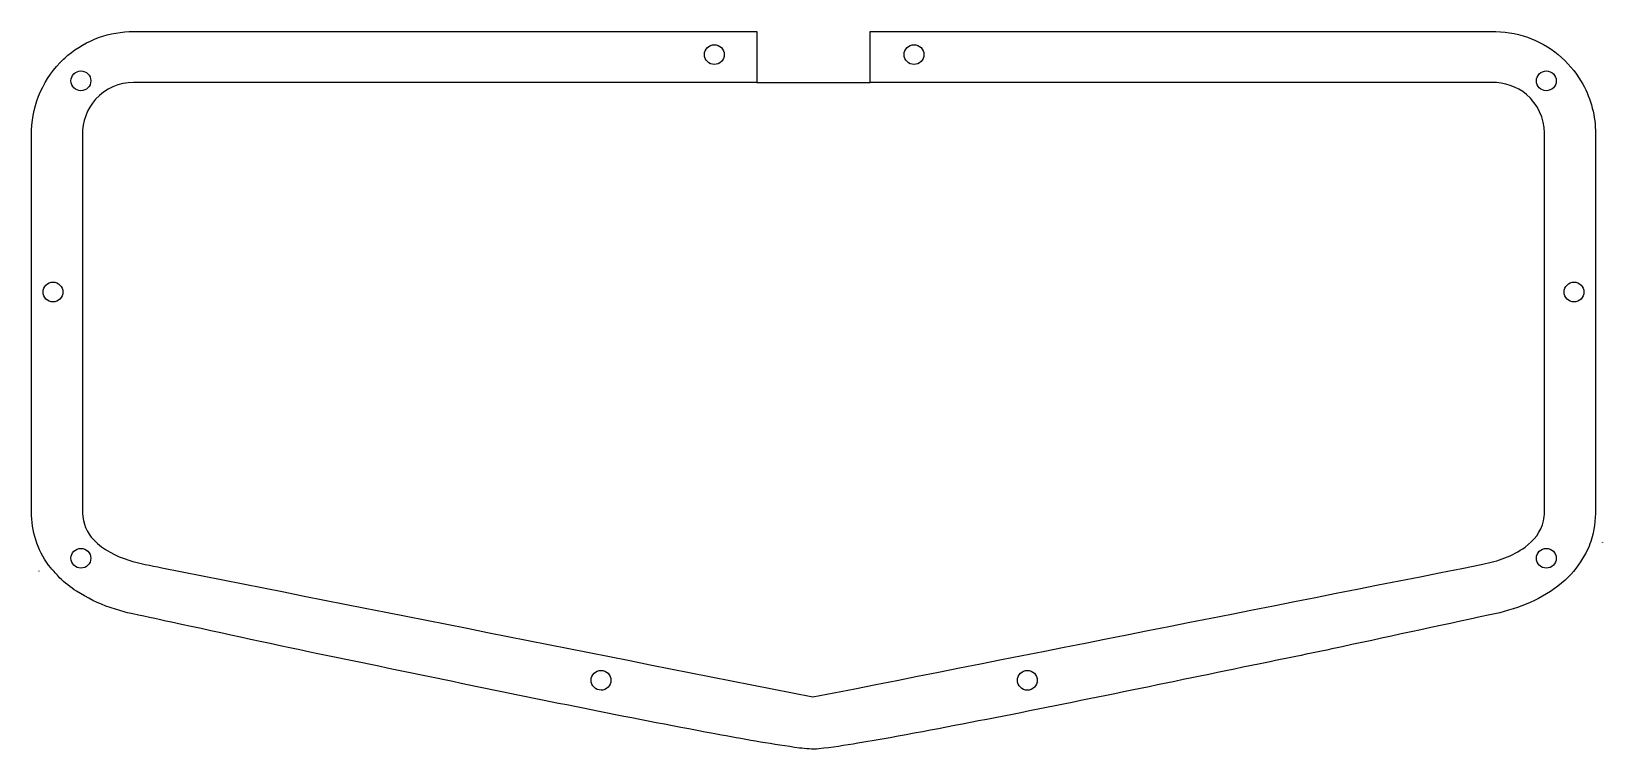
# Model space of a CAD drawing. Extents: x 0 to 277, y 33 to 160.
import ezdxf

# ---------------------------------------------------------------- set-up
doc = ezdxf.new("R2010")
doc.units = 0
doc.layers.add('open-2', color=7, linetype='CONTINUOUS')

msp = doc.modelspace()

# ---------------------------------------------------------------- linework, layer by layer
at = {"layer": 'open-2', "color": 7}
for points in [[(128.11649, 160.163271), (128.11655, 151.162616), (18.095838, 151.162616), (18.095811, 151.162616), (18.095811, 151.162616)], [(18.105613, 160.163235), (18.105894, 160.163235), (63.42069, 160.163235)], [(257.82982, 151.162616), (148.11637, 151.162616), (148.11628, 160.163172)], [(267.09585, 76.884943), (267.09585, 142.279429)]]:
    msp.add_lwpolyline(points, dxfattribs=at)
for points in [[(122.35021, 156.091894)], [(157.58789, 156.091894)], [(10.558539, 151.458562)], [(269.17523, 151.458333)], [(5.625764, 114.170847)], [(274.06744, 114.170847)], [(277.3301, 69.999133), (277.3092, 69.918483), (277.3319, 69.999133), (277.3289, 69.999133)], [(277.3341, 70.020664)], [(277.33611, 70.018664)], [(277.35169, 70.067533)], [(10.558761, 67.159109)], [(269.17545, 67.158956)], [(1.414206, 64.864409)], [(102.3506, 45.61135)], [(177.58859, 45.61135)]]:
    msp.add_lwpolyline(points, close=True, dxfattribs=at)
for points in [[(6.515769, 155.96597), (9.722377, 158.673838), (13.909988, 160.184055), (18.105613, 160.163235)], [(63.42069, 160.163235), (84.985952, 160.163452), (106.55122, 160.16338), (128.11649, 160.163271)], [(148.11628, 160.163172), (184.64843, 160.162992), (221.18057, 160.162922), (257.71269, 160.164212)], [(257.71269, 160.164212), (259.87288, 160.188174), (262.04407, 159.878762), (264.08197, 159.14982)], [(264.08197, 159.14982), (268.03241, 157.768052), (271.47906, 154.968573), (273.58837, 151.348824)], [(0.110428, 142.732404), (0.217466, 147.447494), (2.310197, 152.068739), (5.751738, 155.288773)], [(5.751738, 155.288773), (5.965739, 155.49726), (6.441048, 155.903776), (6.515769, 155.96597)], [(118.85021, 156.091894), (118.85021, 156.556023), (119.034584, 157.001143), (119.362773, 157.329331)], [(119.362773, 154.854458), (119.034584, 155.182646), (118.85021, 155.627766), (118.85021, 156.091894)], [(119.362773, 157.329331), (119.690962, 157.65752), (120.136081, 157.841894), (120.60021, 157.841894)], [(120.60021, 157.841894), (121.064339, 157.841894), (121.509458, 157.65752), (121.837647, 157.329331)], [(121.837647, 157.329331), (122.165836, 157.001143), (122.35021, 156.556023), (122.35021, 156.091894)], [(122.35021, 156.091894), (122.35021, 155.627766), (122.165836, 155.182646), (121.837647, 154.854458)], [(154.08789, 156.091894), (154.08789, 156.556023), (154.272264, 157.001143), (154.600453, 157.329331)], [(155.83789, 154.341894), (154.871392, 154.341894), (154.08789, 155.125396), (154.08789, 156.091894)], [(154.600453, 157.329331), (154.928642, 157.65752), (155.373761, 157.841894), (155.83789, 157.841894)], [(155.83789, 157.841894), (156.302019, 157.841894), (156.747138, 157.65752), (157.075327, 157.329331)], [(157.075327, 157.329331), (157.403516, 157.001143), (157.58789, 156.556023), (157.58789, 156.091894)], [(157.58789, 156.091894), (157.58789, 155.627766), (157.403516, 155.182646), (157.075327, 154.854458)], [(7.058539, 151.458562), (7.058539, 151.922691), (7.242914, 152.36781), (7.571103, 152.695999)], [(7.571103, 152.695999), (7.899291, 153.024187), (8.344411, 153.208562), (8.808539, 153.208562)], [(8.808539, 153.208562), (9.775038, 153.208561), (10.558539, 152.42506), (10.558539, 151.458562)], [(120.60021, 154.341894), (120.136081, 154.341894), (119.690962, 154.526269), (119.362773, 154.854458)], [(121.837647, 154.854458), (121.509458, 154.526269), (121.064339, 154.341894), (120.60021, 154.341894)], [(157.075327, 154.854458), (156.747138, 154.526269), (156.302019, 154.341894), (155.83789, 154.341894)], [(265.67523, 151.458333), (265.67523, 151.922462), (265.859604, 152.367581), (266.187793, 152.69577)], [(266.187793, 152.69577), (266.515982, 153.023958), (266.961101, 153.208333), (267.42523, 153.208333)], [(267.42523, 153.208333), (267.889359, 153.208333), (268.334478, 153.023958), (268.662667, 152.69577)], [(268.662667, 152.69577), (268.990856, 152.367581), (269.17523, 151.922462), (269.17523, 151.458333)], [(8.808539, 149.708562), (7.842041, 149.708562), (7.05854, 150.492064), (7.058539, 151.458562)], [(10.558539, 151.458562), (10.558539, 150.492064), (9.775037, 149.708562), (8.808539, 149.708562)], [(18.095811, 151.162616), (15.580497, 151.180026), (13.084243, 150.079623), (11.408102, 148.202723)], [(128.11655, 151.162616), (148.11637, 151.162616), (148.11637, 151.162616), (148.11637, 151.162616)], [(263.91308, 149.045185), (262.23915, 150.473856), (260.02599, 151.22749), (257.82982, 151.162616)], [(267.42523, 149.708333), (266.458732, 149.708333), (265.67523, 150.491835), (265.67523, 151.458333)], [(269.17523, 151.458333), (269.17523, 150.491835), (268.391728, 149.708333), (267.42523, 149.708333)], [(273.58837, 151.348824), (275.12989, 148.745851), (276.00892, 145.751096), (276.08882, 142.72536)], [(11.408102, 148.202723), (9.868419, 146.514826), (9.033939, 144.221551), (9.095812, 141.940326)], [(267.09585, 142.279429), (267.08205, 144.855384), (265.89102, 147.393824), (263.91308, 149.045185)], [(0.096018, 135.659719), (0.108978, 138.01721), (0.076797, 140.375157), (0.110428, 142.732404)], [(9.095812, 141.940326), (9.096812, 119.664247), (9.093712, 97.38814), (9.097412, 75.112081)], [(276.08882, 142.72536), (276.10482, 120.624052), (276.09182, 98.52252), (276.09582, 76.421123)], [(0.103098, 74.707237), (0.086878, 95.024628), (0.100148, 115.342244), (0.096018, 135.659719)], [(2.125764, 114.170847), (2.125764, 114.634976), (2.310138, 115.080095), (2.638327, 115.408284)], [(2.638327, 112.93341), (2.310138, 113.261599), (2.125764, 113.706718), (2.125764, 114.170847)], [(2.638327, 115.408284), (2.966516, 115.736473), (3.411635, 115.920847), (3.875764, 115.920847)], [(3.875764, 115.920847), (4.339893, 115.920847), (4.785012, 115.736473), (5.113201, 115.408284)], [(5.113201, 115.408284), (5.441389, 115.080095), (5.625764, 114.634976), (5.625764, 114.170847)], [(5.625764, 114.170847), (5.625764, 113.706718), (5.441389, 113.261599), (5.113201, 112.93341)], [(270.56744, 114.170847), (270.56744, 114.634976), (270.751814, 115.080095), (271.080003, 115.408284)], [(271.080003, 112.93341), (270.751814, 113.261599), (270.56744, 113.706718), (270.56744, 114.170847)], [(271.080003, 115.408284), (271.408192, 115.736473), (271.853311, 115.920847), (272.31744, 115.920847)], [(272.31744, 115.920847), (272.781569, 115.920847), (273.226688, 115.736473), (273.554877, 115.408284)], [(273.554877, 115.408284), (273.883066, 115.080095), (274.06744, 114.634976), (274.06744, 114.170847)], [(274.06744, 114.170847), (274.06744, 113.706718), (273.883066, 113.261599), (273.554877, 112.93341)], [(3.875764, 112.420847), (3.411635, 112.420847), (2.966516, 112.605221), (2.638327, 112.93341)], [(5.113201, 112.93341), (4.785012, 112.605221), (4.339893, 112.420847), (3.875764, 112.420847)], [(272.31744, 112.420847), (271.853311, 112.420847), (271.408192, 112.605221), (271.080003, 112.93341)], [(273.554877, 112.93341), (273.226688, 112.605221), (272.781569, 112.420847), (272.31744, 112.420847)], [(9.097412, 75.112081), (9.116162, 73.3615), (9.881252, 71.670051), (11.074493, 70.405453)], [(266.9285, 73.744585), (267.17388, 74.774309), (267.07538, 75.837164), (267.09585, 76.884943)], [(276.09582, 76.421123), (276.14012, 74.57825), (276.02692, 72.714647), (275.51898, 70.934011)], [(3.476548, 65.46318), (1.369592, 68.056935), (0.197705, 71.373675), (0.103098, 74.707237)], [(263.67331, 69.123965), (265.22221, 70.247227), (266.51102, 71.845782), (266.9285, 73.744585)], [(11.074493, 70.405453), (12.7365, 68.626847), (14.997135, 67.5429), (17.283635, 66.804921)], [(275.51898, 70.934011), (275.19396, 69.814559), (274.80344, 68.69298), (274.17085, 67.706592)], [(277.3341, 70.020664), (277.3261, 70.017564), (277.3421, 70.017564), (277.3341, 70.020664)], [(277.33611, 70.018664), (277.33611, 70.012664), (277.34211, 70.019764), (277.33611, 70.018664)], [(277.35169, 70.067533), (277.34159, 70.058433), (277.34079, 70.019603), (277.35169, 70.067533)], [(7.058761, 67.159109), (7.058761, 67.623238), (7.243135, 68.068357), (7.571324, 68.396546)], [(8.808761, 65.409109), (7.842262, 65.409109), (7.058761, 66.192611), (7.058761, 67.159109)], [(7.571324, 68.396546), (7.899512, 68.724735), (8.344632, 68.909109), (8.808761, 68.909109)], [(8.808761, 68.909109), (9.27289, 68.909109), (9.718009, 68.724735), (10.046198, 68.396546)], [(10.046198, 68.396546), (10.374386, 68.068357), (10.558761, 67.623238), (10.558761, 67.159109)], [(10.558761, 67.159109), (10.558761, 66.69498), (10.374386, 66.249861), (10.046198, 65.921672)], [(17.283635, 66.804921), (19.178041, 66.191361), (21.149661, 65.887579), (23.094635, 65.484042)], [(256.21303, 66.103143), (258.84599, 66.657906), (261.47682, 67.528094), (263.67331, 69.123965)], [(265.67545, 67.158956), (265.67545, 67.623085), (265.859824, 68.068204), (266.188013, 68.396393)], [(266.188013, 65.921519), (265.859824, 66.249708), (265.67545, 66.694827), (265.67545, 67.158956)], [(266.188013, 68.396393), (266.516202, 68.724582), (266.961321, 68.908956), (267.42545, 68.908956)], [(267.42545, 68.908956), (267.889579, 68.908956), (268.334698, 68.724582), (268.662887, 68.396393)], [(268.662887, 68.396393), (268.991076, 68.068204), (269.17545, 67.623085), (269.17545, 67.158956)], [(269.17545, 67.158956), (269.17545, 66.694827), (268.991076, 66.249708), (268.662887, 65.921519)], [(274.17085, 67.706592), (273.26883, 66.063331), (272.12985, 64.542795), (270.72833, 63.29154)], [(1.414206, 64.864409), (1.405166, 64.867809), (1.407496, 64.846259), (1.414206, 64.864409)], [(5.059184, 63.72544), (4.547748, 64.319126), (4.001508, 64.881348), (3.476548, 65.46318)], [(10.046198, 65.921672), (9.718009, 65.593483), (9.27289, 65.409109), (8.808761, 65.409109)], [(23.094635, 65.484042), (61.398408, 57.8769), (99.7022, 50.26976), (138.00599, 42.66262)], [(138.00599, 42.66262), (177.40826, 50.47649), (216.81111, 58.28749), (256.21303, 66.103143)], [(267.42545, 65.408956), (266.961321, 65.408956), (266.516202, 65.59333), (266.188013, 65.921519)], [(268.662887, 65.921519), (268.334698, 65.59333), (267.889579, 65.408956), (267.42545, 65.408956)], [(8.026674, 61.33271), (6.963664, 62.02624), (5.938938, 62.80381), (5.059184, 63.72544)], [(13.974618, 58.46913), (11.853714, 59.10362), (9.920416, 60.21098), (8.026674, 61.33271)], [(270.72833, 63.29154), (267.50274, 60.36653), (263.40424, 58.56535), (259.20581, 57.54913)], [(17.029994, 57.54622), (15.98915, 57.77739), (14.982027, 58.12569), (13.974618, 58.46913)], [(24.793503, 55.86248), (22.207371, 56.4319), (19.613881, 56.96843), (17.029994, 57.54622)], [(52.672432, 49.86015), (43.368629, 51.81002), (34.084633, 53.85327), (24.793503, 55.86248)], [(259.20581, 57.54913), (249.93528, 55.54046), (240.66195, 53.53876), (231.38814, 51.54299)], [(231.38814, 51.54299), (226.57118, 50.48761), (221.73825, 49.50788), (216.90497, 48.53071)], [(75.901864, 45.07019), (68.161489, 46.68024), (60.421194, 48.2908), (52.672432, 49.86015)], [(98.850601, 45.61135), (98.850601, 46.577848), (99.634102, 47.361349), (100.6006, 47.36135)], [(100.6006, 47.36135), (101.064729, 47.36135), (101.509848, 47.176976), (101.838037, 46.848787)], [(216.90497, 48.53071), (200.83249, 45.21336), (184.76866, 41.8516), (168.66221, 38.70171)], [(174.601153, 46.848787), (174.929342, 47.176976), (175.374461, 47.36135), (175.83859, 47.36135)], [(175.83859, 47.36135), (176.302719, 47.36135), (176.747838, 47.176976), (177.076027, 46.848787)], [(121.85501, 35.93071), (106.49849, 38.77798), (91.196987, 41.91242), (75.901864, 45.07019)], [(100.6006, 43.86135), (99.634102, 43.861351), (98.850601, 44.644852), (98.850601, 45.61135)], [(101.838037, 44.373913), (101.509848, 44.045724), (101.064729, 43.86135), (100.6006, 43.86135)], [(101.838037, 46.848787), (102.166226, 46.520598), (102.3506, 46.075479), (102.3506, 45.61135)], [(102.3506, 45.61135), (102.3506, 45.147221), (102.166226, 44.702102), (101.838037, 44.373913)], [(174.08859, 45.61135), (174.08859, 46.075479), (174.272964, 46.520598), (174.601153, 46.848787)], [(174.601153, 44.373913), (174.272964, 44.702102), (174.08859, 45.147221), (174.08859, 45.61135)], [(175.83859, 43.86135), (175.374461, 43.86135), (174.929342, 44.045724), (174.601153, 44.373913)], [(177.076027, 44.373913), (176.747838, 44.045724), (176.302719, 43.86135), (175.83859, 43.86135)], [(177.076027, 46.848787), (177.404216, 46.520598), (177.58859, 46.075479), (177.58859, 45.61135)], [(177.58859, 45.61135), (177.58859, 45.147221), (177.404216, 44.702102), (177.076027, 44.373913)], [(168.66221, 38.70171), (161.09622, 37.23502), (153.53176, 35.7513), (145.92794, 34.49103)], [(135.62969, 33.65198), (131.01566, 34.26636), (126.43325, 35.09503), (121.85501, 35.93071)], [(139.03529, 33.51271), (137.89985, 33.37343), (136.75829, 33.51971), (135.62969, 33.65198)], [(145.92794, 34.49103), (143.63684, 34.12375), (141.34629, 33.73411), (139.03529, 33.51271)]]:
    msp.add_open_spline(points, degree=3, dxfattribs=at)

doc.saveas('drawing.dxf')
